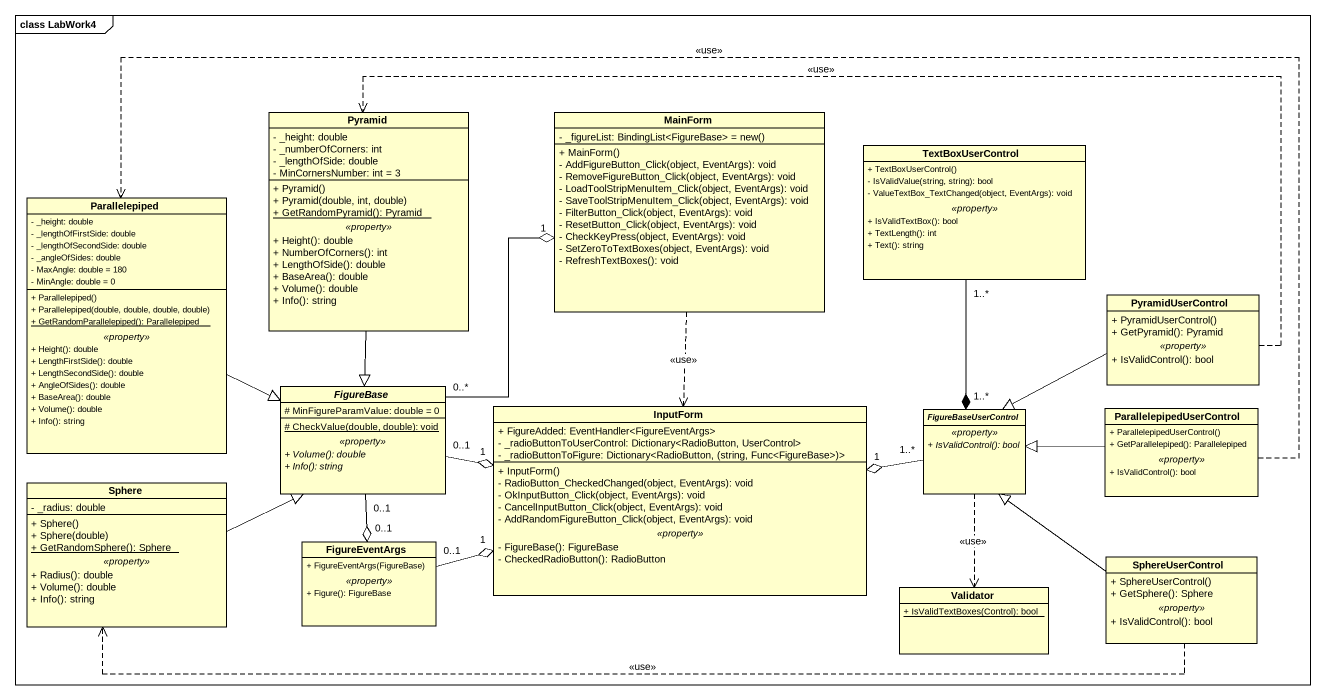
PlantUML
@startuml
mainframe class LabWork4
hide circle
hide empty members
skinparam classAttributeIconSize 0
class Pyramid {
  - _height: double
  - _numberOfCorners: int
  - _lengthOfSide: double
  - MinCornersNumber: int = 3
  --
  + Pyramid()
  + Pyramid(double, int, double)
  {static} + GetRandomPyramid(): Pyramid
  .. <<property>> ..
  + Height(): double
  + NumberOfCorners(): int
  + LengthOfSide(): double
  + BaseArea(): double
  + Volume(): double
  + Info(): string
}
class MainForm {
  {field} - _figureList: BindingList<FigureBase> = new()
  + MainForm()
  - AddFigureButton_Click(object, EventArgs): void
  - RemoveFigureButton_Click(object, EventArgs): void
  - LoadToolStripMenuItem_Click(object, EventArgs): void
  - SaveToolStripMenuItem_Click(object, EventArgs): void
  - FilterButton_Click(object, EventArgs): void
  - ResetButton_Click(object, EventArgs): void
  - CheckKeyPress(object, EventArgs): void
  - SetZeroToTextBoxes(object, EventArgs): void
  - RefreshTextBoxes(): void
}
class TextBoxUserControl {
  + TextBoxUserControl()
  - IsValidValue(string, string): bool
  - ValueTextBox_TextChanged(object, EventArgs): void
  .. <<property>> ..
  + IsValidTextBox(): bool
  + TextLength(): int
  + Text(): string
}
class Parallelepiped {
  - _height: double
  - _lengthOfFirstSide: double
  - _lengthOfSecondSide: double
  - _angleOfSides: double
  - MaxAngle: double = 180
  - MinAngle: double = 0
  --
  + Parallelepiped()
  + Parallelepiped(double, double, double, double)
  {static} + GetRandomParallelepiped(): Parallelepiped
  .. <<property>> ..
  + Height(): double
  + LengthFirstSide(): double
  + LengthSecondSide(): double
  + AngleOfSides(): double
  + BaseArea(): double
  + Volume(): double
  + Info(): string
}
class PyramidUserControl {
  + PyramidUserControl()
  + GetPyramid(): Pyramid
  .. <<property>> ..
  + IsValidControl(): bool
}
abstract class FigureBase {
  # MinFigureParamValue: double = 0
  --
  {static} # CheckValue(double, double): void
  .. <<property>> ..
  {abstract} + Volume(): double
  {abstract} + Info(): string
}
class InputForm {
  + FigureAdded: EventHandler<FigureEventArgs>
  - _radioButtonToUserControl: Dictionary<RadioButton, UserControl>
  {field} - _radioButtonToFigure: Dictionary<RadioButton, (string, Func<FigureBase>)>
  --
  + InputForm()
  - RadioButton_CheckedChanged(object, EventArgs): void
  - OkInputButton_Click(object, EventArgs): void
  - CancelInputButton_Click(object, EventArgs): void
  - AddRandomFigureButton_Click(object, EventArgs): void
  .. <<property>> ..
  - FigureBase(): FigureBase
  - CheckedRadioButton(): RadioButton
}
abstract class FigureBaseUserControl {
  .. <<property>> ..
  {abstract} + IsValidControl(): bool
}
class ParallelepipedUserControl {
  + ParallelepipedUserControl()
  + GetParallelepiped(): Parallelepiped
  .. <<property>> ..
  + IsValidControl(): bool
}
class Sphere {
  - _radius: double
  --
  + Sphere()
  + Sphere(double)
  {static} + GetRandomSphere(): Sphere
  .. <<property>> ..
  + Radius(): double
  + Volume(): double
  + Info(): string
}
class FigureEventArgs {
  + FigureEventArgs(FigureBase)
  .. <<property>> ..
  + Figure(): FigureBase
}
class SphereUserControl {
  + SphereUserControl()
  + GetSphere(): Sphere
  .. <<property>> ..
  + IsValidControl(): bool
}
class Validator {
  {static} + IsValidTextBoxes(Control): bool
}
Pyramid --|> FigureBase
MainForm ..> InputForm : <<use>>
TextBoxUserControl "1..*" --* "1..*" FigureBaseUserControl
Parallelepiped -right-|> FigureBase
PyramidUserControl .left.> Pyramid : <<use>>
PyramidUserControl -left-|> FigureBaseUserControl
FigureBase "0..*" -up-o "1" MainForm
FigureBase "0..1" -right-o "1" InputForm
FigureBase "0..1" --o "0..1" FigureEventArgs
FigureBaseUserControl "1..*" -left-o "1" InputForm
FigureBaseUserControl ..> Validator : <<use>>
ParallelepipedUserControl .left.> Parallelepiped : <<use>>
ParallelepipedUserControl -left-|> FigureBaseUserControl
Sphere -right-|> FigureBase
FigureEventArgs "0..1" -right-o "1" InputForm
SphereUserControl -up-|> FigureBaseUserControl
SphereUserControl .left.> Sphere : <<use>>
@enduml
